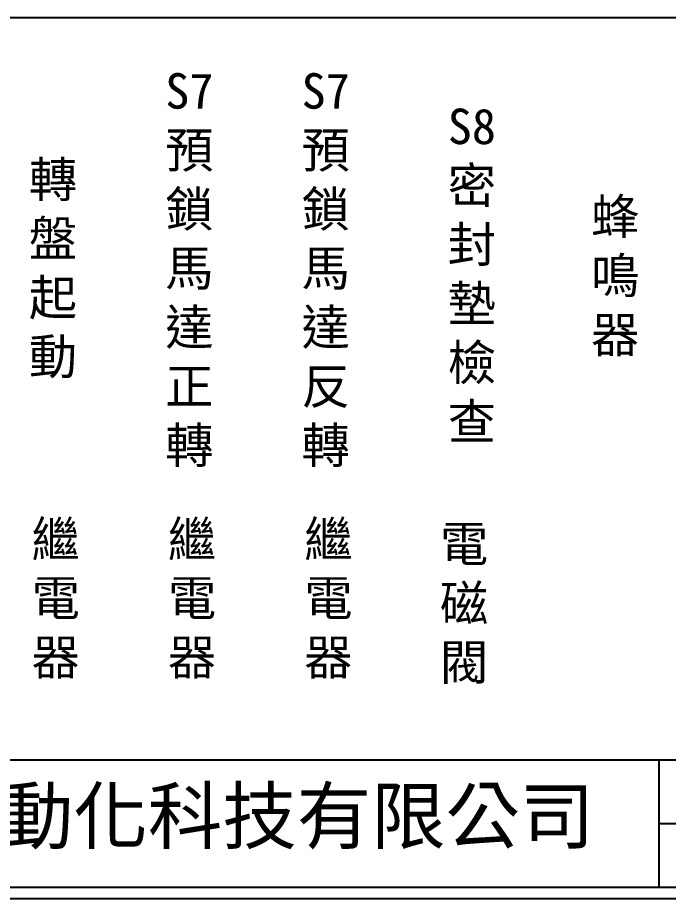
# Model space of a CAD drawing. Extents: x 926 to 1213, y 3 to 207.
# Drawn here: x 990.9 to 1062.5, y 3 to 100 of the extents above; entities that cross this region are included whole.
import ezdxf

# ---------------------------------------------------------------- set-up
doc = ezdxf.new("R2010")
doc.units = 0
doc.layers.add('圖框層', color=7, linetype='CONTINUOUS')
doc.layers.add('標尺寸層', color=3, linetype='CONTINUOUS')
doc.styles.add('CNS', font='romanc.shx', dxfattribs={"bigfont": 'chineset.shx'})
doc.styles.add('STSL', font='KAIU.TTF')

msp = doc.modelspace()

# ---------------------------------------------------------------- linework, layer by layer
at = {"layer": '圖框層', "color": 7}
for p, q in [((926.992, 18.25), (1211.493, 18.25)), ((1061.493, 4.25), (1061.493, 18.25)), ((1061.493, 11.25), (1211.493, 11.25)), ((926.992, 4.25), (1211.493, 4.25)), ((925.742, 3), (1212.742, 3))]:
    msp.add_line(p, q, dxfattribs=at)
at = {"layer": '標尺寸層', "color": 7}
msp.add_line((930.49, 99.958), (1208.361, 99.958), dxfattribs=at)

# ---------------------------------------------------------------- texts
at = {"layer": '圖框層', "color": 4, "style": 'STSL'}
msp.add_text('泓陞自動化科技有限公司', height=6, dxfattribs=at).set_placement((964.346, 9.076))
at = {"layer": '標尺寸層', "color": 7, "char_height": 3.9, "attachment_point": 5, "style": 'CNS'}
for s, insert, width in [('{\\fDFKai-SB|b0|i0|c136|p65;S7預鎖馬達正轉}', (1009.823, 72.165), 2.84806), ('{\\fDFKai-SB|b0|i0|c136|p65;S7預鎖馬達反轉}', (1024.823, 72.165), 2.84806), ('{\\fDFKai-SB|b0|i0|c136|p65;S8密封墊檢查}', (1040.899, 71.605), 4.96081), ('{\\fDFKai-SB|b0|i0|c136|p65;轉盤起動}', (994.823, 72.165), 2.84806), ('{\\fDFKai-SB|b0|i0|c136|p65;蜂鳴器}', (1056.668, 71.35), 2.84806), ('{\\fDFKai-SB|b0|i0|c136|p65;繼電器}', (995.123, 35.841), 8.6627), ('{\\fDFKai-SB|b0|i0|c136|p65;繼電器}', (1010.123, 35.841), 8.6627), ('{\\fDFKai-SB|b0|i0|c136|p65;繼電器}', (1025.123, 35.841), 8.6627), ('{\\fDFKai-SB|b0|i0|c136|p65;電磁閥}', (1040.041, 35.283), 8.6627)]:
    msp.add_mtext(s, dxfattribs=dict(at, insert=insert, width=width))

doc.saveas('drawing.dxf')
